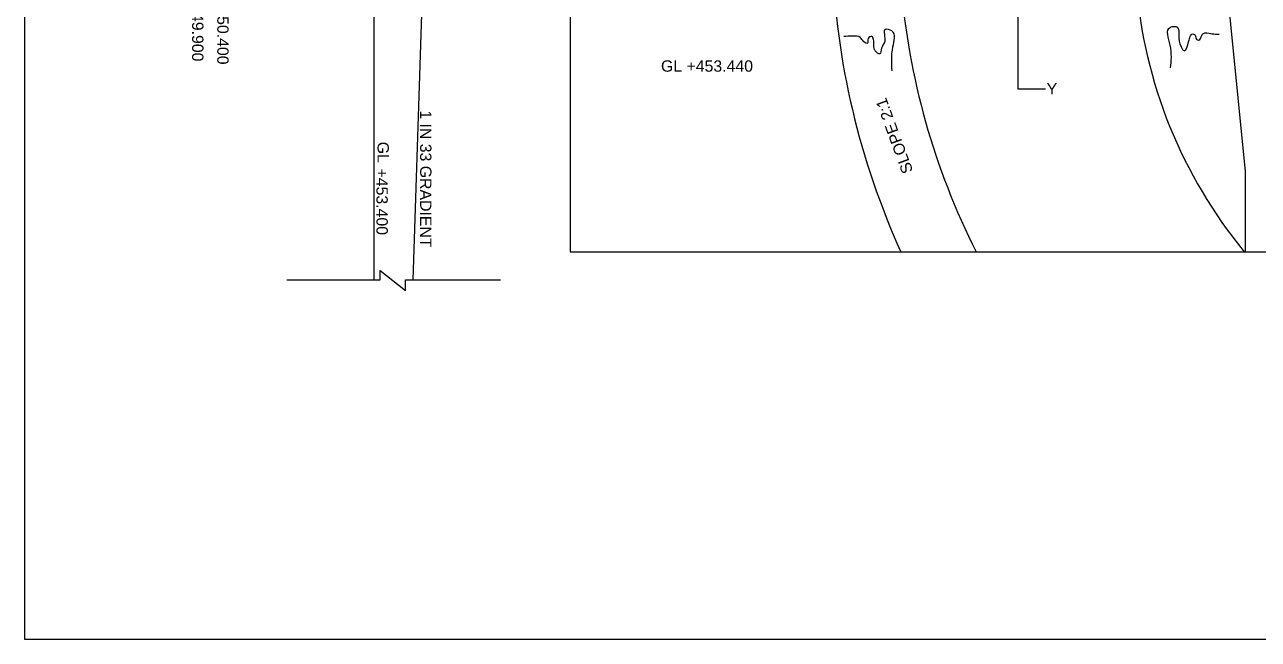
# Model space of a CAD drawing. Header units: millimetres. Extents: x 2030163 to 2138492, y 45478603 to 45539155.
# Drawn here: x 2030163 to 2057371, y 45478603 to 45492167 of the extents above; entities that cross this region are included whole.
import ezdxf

# ---------------------------------------------------------------- set-up
doc = ezdxf.new("R2010")
doc.units = ezdxf.units.MM
doc.header["$MEASUREMENT"] = 0
doc.layers.add('DRAWING', color=2, linetype='Continuous')
doc.layers.add('TEXT', color=7, linetype='Continuous')
doc.styles.get("Standard").update_dxf_attribs({"font": 'arial.ttf', "height": 250})

msp = doc.modelspace()

# ---------------------------------------------------------------- linework, layer by layer
at = {"layer": 'DRAWING', "color": 0}
msp.add_lwpolyline([(2030162.8, 45539155.2), (2138101.6, 45539155.2), (2138101.6, 45478603.2), (2030162.8, 45478603.2)], close=True, dxfattribs=at)
for points in [[(2037869.1, 45486535.5), (2037869.1, 45492767.5), (2038024.8, 45493025.3), (2038024.8, 45495061.2), (2035911.6, 45498247.9), (2035911.6, 45511263.3), (2038026.6, 45514424), (2038026.6, 45516459.1), (2037892.6, 45516730.4), (2037892.6, 45522470.2)], [(2038737.1, 45522470.2), (2038936.1, 45516398.1), (2038936.1, 45493086.3), (2038724.2, 45486535.5)], [(2042192.2, 45522322.5), (2042192.2, 45487155.4), (2113006.7, 45487155.4), (2113006.7, 45522308.8), (2042192.2, 45522322.5)], [(2052680, 45490740.6), (2052072.5, 45490740.6), (2052072.5, 45518615.7), (2052679.4, 45518615.7)], [(2056262.3, 45497138.9), (2057080.9, 45488928.4), (2057080.9, 45487155.4)], [(2035943.1, 45486535.5), (2038001.6, 45486535.5), (2038001.6, 45486741.6), (2038562.2, 45486302.2), (2038562.2, 45486535.5), (2040659.8, 45486535.5)]]:
    msp.add_lwpolyline(points, dxfattribs=at)
for points in [[(2049489.9, 45515079.3), (2049489.9, 45493059.3, 0.0972541), (2051149.1, 45487155.4, 0.5612534)], [(2047974.5, 45494404.9), (2047974.5, 45493577.6, 0.0972769), (2049485.9, 45487155.4, 4.2492124)]]:
    msp.add_lwpolyline(points, format="xyb", dxfattribs=at)
msp.add_arc((2065262.4, 45493900.3), 10618.2, 184.51051, 219.43608, dxfattribs=at)
at = {"layer": 'TEXT', "color": 0}
for points in [[(2049294.3, 45491148.7), (2049312.7, 45491677), (2049285, 45492029.6), (2049146.1, 45492062.2), (2049131.4, 45491797.8), (2049062.8, 45491650.9), (2049022, 45491520.4), (2048924, 45491587.3), (2048883.1, 45491843.5), (2048850.5, 45491905.5), (2048768.8, 45491864.7), (2048750.8, 45491757), (2048669.9, 45491789.7), (2048593.2, 45491884.4), (2048416.8, 45491915.4), (2048230.5, 45491907.2)], [(2055437.8, 45491212.5), (2055424.2, 45491718.1), (2055432.9, 45492111), (2055582.4, 45492110.6), (2055618.3, 45491942.6), (2055670.2, 45491674.8), (2055734.9, 45491592.9), (2055834, 45491786.8), (2055874.4, 45491920.9), (2055904.6, 45491959.6), (2055976.5, 45491933.8), (2056005.2, 45491846.2), (2056056.9, 45491826.1), (2056123, 45491930.9), (2056148.9, 45491966.8), (2056344.3, 45491968.2), (2056505.3, 45491955.3)]]:
    msp.add_spline(points, degree=3, dxfattribs=at)

# ---------------------------------------------------------------- texts
for s, rotation, p in [('+449.900', 270, (2033854.9, 45492822.5)), ('+450.400', 270, (2034410.7, 45492753.8)), ('SLOPE 2:1', 110.216, (2049762, 45488936.2)), ('1 IN 33 GRADIENT', 270, (2038884, 45490277.1)), ('GL', 270, (2037945.7, 45489584.1)), ('+453.400', 270, (2037920.8, 45488992))]:
    msp.add_text(s, height=250, rotation=rotation, dxfattribs=at).set_placement(p)
for s, p in [('GL +453.440', (2044196.9, 45491129.5)), ('Y', (2052702.4, 45490626.7))]:
    msp.add_text(s, height=250, dxfattribs=at).set_placement(p)

doc.saveas('drawing.dxf')
